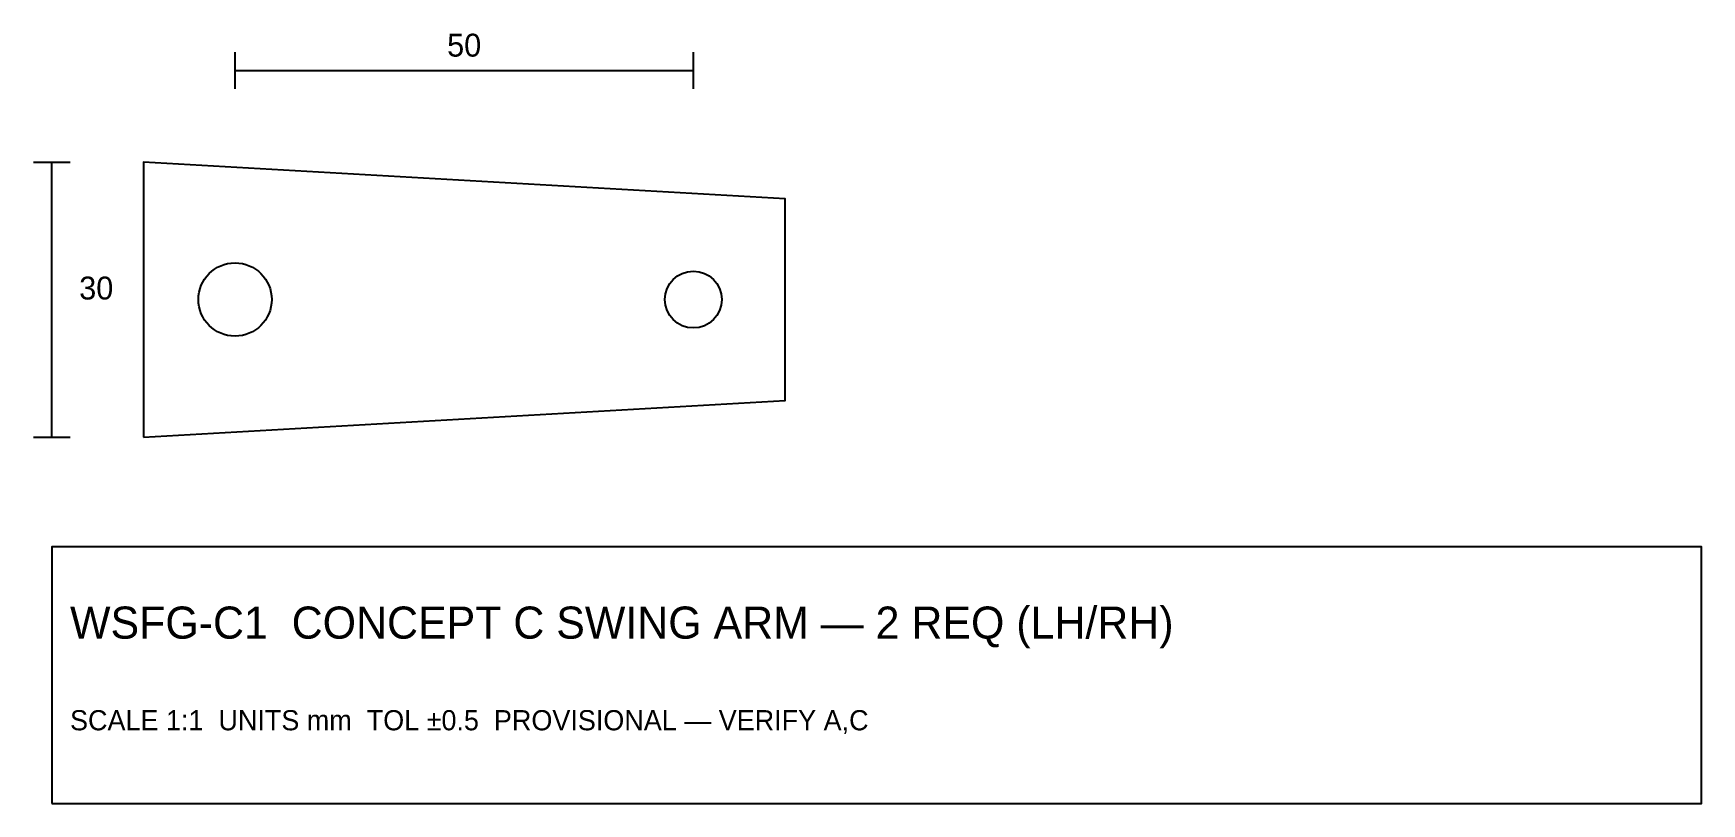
# Model space of a CAD drawing. Header units: millimetres. Extents: x -12 to 170, y -40 to 44.
import ezdxf
from ezdxf.enums import TextEntityAlignment as Align

# ---------------------------------------------------------------- set-up
doc = ezdxf.new("R2010")
doc.units = ezdxf.units.MM
for name, color, linetype in [('DIM', 3, 'Continuous'), ('OBJECT', 7, 'Continuous'), ('TEXT', 5, 'Continuous'), ('TITLE', 7, 'Continuous')]:
    doc.layers.add(name, color=color, linetype=linetype)

msp = doc.modelspace()

# ---------------------------------------------------------------- linework, layer by layer
at = {"layer": 'DIM'}
for p, q in [((10, 38), (10, 42)), ((60, 38), (60, 42)), ((10, 40), (60, 40)), ((-12, 30), (-8, 30)), ((-10, 0), (-10, 30)), ((-12, 0), (-8, 0))]:
    msp.add_line(p, q, dxfattribs=at)
at = {"layer": 'OBJECT'}
msp.add_lwpolyline([(0, 0), (70, 4), (70, 26), (0, 30), (0, 0)], dxfattribs=at)
for centre, radius in [((10, 15), 4), ((60, 15), 3.1)]:
    msp.add_circle(centre, radius, dxfattribs=at)
at = {"layer": 'TITLE'}
msp.add_lwpolyline([(-10, -40), (170, -40), (170, -12), (-10, -12), (-10, -40)], dxfattribs=at)

# ---------------------------------------------------------------- texts
at = {"layer": 'TEXT'}
msp.add_text('50', height=2.5, dxfattribs=at).set_placement((35, 41.5), align=Align.CENTER)
for s, height, p in [('30', 2.5, (-7, 15)), ('WSFG-C1  CONCEPT C SWING ARM — 2 REQ (LH/RH)', 3.5, (-8, -22)), ('SCALE 1:1  UNITS mm  TOL ±0.5  PROVISIONAL — VERIFY A,C', 2.2, (-8, -32))]:
    msp.add_text(s, height=height, dxfattribs=at).set_placement(p)

doc.saveas('drawing.dxf')
